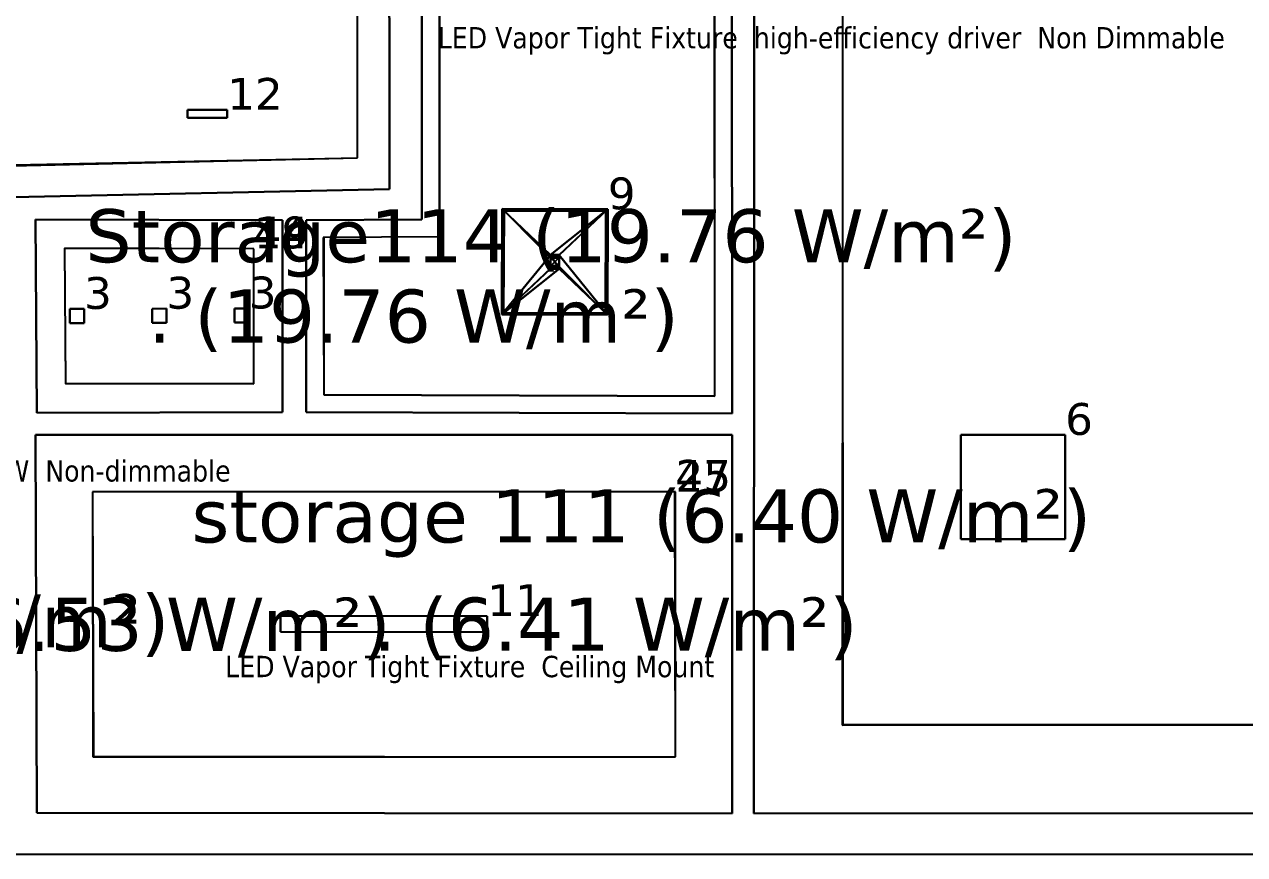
# Model space of a CAD drawing. Header units: inches. Extents: x 0 to 80, y -15 to 299.
# Drawn here: x 16.77 to 23.68, y -14.31 to -9.62 of the extents above; entities that cross this region are included whole.
import ezdxf

# ---------------------------------------------------------------- set-up
doc = ezdxf.new("R2010")
doc.units = ezdxf.units.IN
doc.header["$MEASUREMENT"] = 0
for name, color, linetype, true_color in [('DLX_BLD0_CALC', 3, 'Continuous', 0x00ff00), ('DLX_BLD0_CONT', 7, 'Continuous', 0x969696), ('DLX_BLD0_DESC', 7, 'Continuous', 0x969696), ('DLX_BLD0_LUM', 7, 'Continuous', 0xffd400), ('DLX_BLD0_LUMKEY_IDX', 7, 'Continuous', 0x969696), ('DLX_BLD0_RESKEY_IDX', 7, 'Continuous', 0x707070), ('DLX_BLD0_ROOF', 7, 'Continuous', 0x7f7f7f), ('DLX_BLD0_TXT', 7, 'Continuous', 0xaa00ff)]:
    doc.layers.add(name, color=color, linetype=linetype, true_color=true_color)
doc.styles.add('TableTextStyle', font='')
doc.styles.add('Tahoma AC-9A-79-64-AA-B0-6E-42-C4-5C-8C-13-97-E7-E2-2C', font='')
doc.styles.get('TableTextStyle').set_extended_font_data('VERDANA.TTF')
doc.styles.get('Tahoma AC-9A-79-64-AA-B0-6E-42-C4-5C-8C-13-97-E7-E2-2C').set_extended_font_data('Tahoma')

msp = doc.modelspace()

# ---------------------------------------------------------------- linework, layer by layer
at = {"layer": 'DLX_BLD0_CALC'}
for points in [[(19.121, -6.7913, 0), (19.121, -10.8179, 0)], [(19.1216, -6.7921, 0), (19.1216, -10.8186, 0)], [(20.6802, -11.7192, 0), (20.6763, -6.7913, 0)], [(20.6796, -11.7186, 0), (20.6796, -6.7957, 0)], [(18.6575, -10.3712, 0), (18.6538, -6.8516, 0)], [(18.6581, -10.3722, 0), (18.6544, -6.851, 0)], [(21.4041, -7.1934, 0), (21.4006, -13.581, 0)], [(21.4006, -7.1934, 0), (21.4041, -13.5771, 0)], [(16.5282, -10.4159, 0), (18.6575, -10.3712, 0)], [(16.5381, -10.4209, 0), (18.6581, -10.3722, 0)], [(19.1216, -10.8186, 0), (18.4636, -10.8226, 0)], [(18.4636, -10.8226, 0), (18.4669, -11.7111, 0)], [(19.121, -10.8179, 0), (18.4667, -10.822, 0)], [(18.4667, -10.822, 0), (18.4667, -11.7117, 0)], [(17.0004, -10.8836, 0), (17.0061, -11.6503, 0)], [(18.0717, -10.8867, 0), (17.0004, -10.8836, 0)], [(18.0711, -10.8874, 0), (17.0011, -10.8842, 0)], [(17.0011, -10.8842, 0), (17.0067, -11.6466, 0)], [(18.0711, -11.6497, 0), (18.0711, -10.8874, 0)], [(18.0717, -11.6472, 0), (18.0717, -10.8867, 0)], [(17.0061, -11.6503, 0), (18.0717, -11.6472, 0)], [(17.0067, -11.6466, 0), (18.0711, -11.6497, 0)], [(18.4667, -11.7117, 0), (20.6802, -11.7192, 0)], [(18.4669, -11.7111, 0), (20.6796, -11.7186, 0)], [(20.4577, -12.2602, 0), (17.1583, -12.2602, 0)], [(17.1583, -12.2602, 0), (17.164, -13.7568, 0)], [(20.4537, -12.2608, 0), (17.1583, -12.2608, 0)], [(17.1583, -12.2608, 0), (17.1612, -13.7599, 0)], [(20.4565, -13.7599, 0), (20.4537, -12.2608, 0)], [(20.4577, -13.7602, 0), (20.4577, -12.2602, 0)], [(21.4006, -13.581, 0), (35.0697, -13.5773, 0)], [(21.4041, -13.5771, 0), (35.0697, -13.5771, 0)], [(17.1612, -13.7599, 0), (20.4565, -13.7599, 0)], [(17.164, -13.7568, 0), (20.4577, -13.7602, 0)]]:
    msp.add_polyline3d(points, dxfattribs=at)
at = {"layer": 'DLX_BLD0_CONT'}
for points in [[(18.8399, -10.5497, 0), (18.8359, -6.6688, 0)], [(19.0228, -6.6931, 0), (19.0228, -10.7204, 0)], [(20.7784, -11.8176, 0), (20.7743, -6.6931, 0)], [(20.9044, -6.6931, 0), (20.9003, -14.0812, 0)], [(16.7105, -10.5944, 0), (18.8399, -10.5497, 0)], [(18.2344, -10.7245, 0), (16.8365, -10.7204, 0)], [(16.8365, -10.7204, 0), (16.8446, -11.8136, 0)], [(18.2344, -11.8095, 0), (18.2344, -10.7245, 0)], [(19.0228, -10.7204, 0), (18.3685, -10.7245, 0)], [(18.3685, -10.7245, 0), (18.3685, -11.8095, 0)], [(16.8446, -11.8136, 0), (18.2344, -11.8095, 0)], [(18.3685, -11.8095, 0), (20.7784, -11.8176, 0)], [(20.7784, -11.9395, 0), (16.8365, -11.9395, 0)], [(16.8365, -11.9395, 0), (16.8446, -14.0771, 0)], [(20.7784, -14.0812, 0), (20.7784, -11.9395, 0)], [(16.8446, -14.0771, 0), (20.7784, -14.0812, 0)], [(20.9003, -14.0812, 0), (35.5697, -14.0771, 0)], [(13.244, -14.3128, 0), (35.8477, -14.3086, 0)]]:
    msp.add_polyline3d(points, dxfattribs=at)
at = {"layer": 'DLX_BLD0_LUM'}
for points in [[(17.6956, -10.1004, 0), (17.9206, -10.1, 0)], [(17.9206, -10.1, 0), (17.6956, -10.1004, 0)], [(17.9206, -10.1, 0), (17.6956, -10.1004, 0)], [(17.6956, -10.1004, 0), (17.9206, -10.1, 0)], [(17.6957, -10.1464, 0), (17.6956, -10.1004, 0)], [(17.6956, -10.1004, 0), (17.6956, -10.1004, 0)], [(17.6956, -10.1004, 0), (17.6957, -10.1464, 0)], [(17.6956, -10.1004, 0), (17.6956, -10.1004, 0)], [(17.6956, -10.1004, 0), (17.6957, -10.1464, 0)], [(17.6957, -10.1464, 0), (17.6956, -10.1004, 0)], [(17.9207, -10.146, 0), (17.6957, -10.1464, 0)], [(17.6957, -10.1464, 0), (17.9207, -10.146, 0)], [(17.6957, -10.1464, 0), (17.9207, -10.146, 0)], [(17.9207, -10.146, 0), (17.6957, -10.1464, 0)], [(17.6957, -10.1464, 0), (17.6957, -10.1464, 0)], [(17.6957, -10.1464, 0), (17.6957, -10.1464, 0)], [(17.9206, -10.1, 0), (17.9207, -10.146, 0)], [(17.9207, -10.146, 0), (17.9206, -10.1, 0)], [(17.9206, -10.1, 0), (17.9206, -10.1, 0)], [(17.9206, -10.1, 0), (17.9206, -10.1, 0)], [(17.9207, -10.146, 0), (17.9206, -10.1, 0)], [(17.9206, -10.1, 0), (17.9207, -10.146, 0)], [(17.9207, -10.146, 0), (17.9207, -10.146, 0)], [(17.9207, -10.146, 0), (17.9207, -10.146, 0)], [(19.477, -10.6607, 0), (19.475, -11.2577, 0)], [(19.475, -11.2577, 0), (19.477, -10.6607, 0)], [(19.475, -11.2577, 0), (19.477, -10.6607, 0)], [(19.477, -10.6607, 0), (19.475, -11.2577, 0)], [(19.477, -10.6607, 0), (19.475, -11.2577, 0)], [(19.475, -11.2577, 0), (19.477, -10.6607, 0)], [(19.487, -10.6707, 0), (19.475, -11.2577, 0)], [(19.475, -11.2577, 0), (19.487, -10.6707, 0)], [(20.074, -10.6627, 0), (19.477, -10.6607, 0)], [(19.477, -10.6607, 0), (20.074, -10.6627, 0)], [(19.477, -10.6607, 0), (19.477, -10.6607, 0)], [(19.477, -10.6607, 0), (20.074, -10.6627, 0)], [(20.074, -10.6627, 0), (19.477, -10.6607, 0)], [(19.477, -10.6607, 0), (19.477, -10.6607, 0)], [(19.7496, -10.9226, 0), (19.477, -10.6607, 0)], [(20.074, -10.6627, 0), (19.477, -10.6607, 0)], [(19.477, -10.6607, 0), (19.7496, -10.9206, 0)], [(19.477, -10.6607, 0), (19.7496, -10.9226, 0)], [(19.7496, -10.9206, 0), (19.477, -10.6607, 0)], [(19.477, -10.6607, 0), (19.487, -10.6707, 0)], [(20.064, -10.6726, 0), (19.477, -10.6607, 0)], [(19.477, -10.6607, 0), (20.074, -10.6627, 0)], [(19.477, -10.6607, 0), (20.064, -10.6726, 0)], [(19.487, -10.6707, 0), (19.477, -10.6607, 0)], [(19.485, -11.2477, 0), (19.487, -10.6707, 0)], [(19.487, -10.6707, 0), (19.485, -11.2477, 0)], [(19.485, -11.2477, 0), (19.487, -10.6707, 0)], [(19.485, -11.2477, 0), (19.487, -10.6707, 0)], [(19.487, -10.6707, 0), (19.485, -11.2477, 0)], [(19.487, -10.6707, 0), (19.485, -11.2477, 0)], [(20.062, -11.2496, 0), (19.487, -10.6707, 0)], [(19.487, -10.6707, 0), (20.064, -10.6726, 0)], [(19.487, -10.6707, 0), (20.062, -11.2496, 0)], [(19.487, -10.6707, 0), (19.487, -10.6707, 0)], [(20.064, -10.6726, 0), (19.487, -10.6707, 0)], [(19.487, -10.6707, 0), (20.064, -10.6726, 0)], [(19.487, -10.6707, 0), (19.487, -10.6707, 0)], [(19.487, -10.6707, 0), (20.064, -10.6726, 0)], [(20.064, -10.6726, 0), (19.487, -10.6707, 0)], [(20.064, -10.6726, 0), (19.487, -10.6707, 0)], [(19.7496, -10.9206, 0), (20.074, -10.6627, 0)], [(20.074, -10.6627, 0), (19.7496, -10.9206, 0)], [(20.074, -10.6627, 0), (19.7996, -10.9227, 0)], [(19.7996, -10.9227, 0), (20.074, -10.6627, 0)], [(20.074, -10.6627, 0), (19.7996, -10.9207, 0)], [(19.7996, -10.9207, 0), (20.074, -10.6627, 0)], [(20.064, -10.6726, 0), (20.062, -11.2496, 0)], [(20.062, -11.2496, 0), (20.064, -10.6726, 0)], [(20.064, -10.6726, 0), (20.062, -11.2496, 0)], [(20.064, -10.6726, 0), (20.062, -11.2496, 0)], [(20.062, -11.2496, 0), (20.064, -10.6726, 0)], [(20.062, -11.2496, 0), (20.064, -10.6726, 0)], [(20.074, -10.6627, 0), (20.064, -10.6726, 0)], [(20.064, -10.6726, 0), (20.074, -10.6627, 0)], [(20.064, -10.6726, 0), (20.064, -10.6726, 0)], [(20.064, -10.6726, 0), (20.064, -10.6726, 0)], [(20.064, -10.6726, 0), (20.072, -11.2597, 0)], [(20.072, -11.2597, 0), (20.064, -10.6726, 0)], [(20.072, -11.2597, 0), (20.074, -10.6627, 0)], [(20.074, -10.6627, 0), (20.072, -11.2597, 0)], [(20.074, -10.6627, 0), (20.072, -11.2597, 0)], [(20.072, -11.2597, 0), (20.074, -10.6627, 0)], [(20.072, -11.2597, 0), (20.074, -10.6627, 0)], [(20.074, -10.6627, 0), (20.072, -11.2597, 0)], [(20.074, -10.6627, 0), (20.074, -10.6627, 0)], [(20.074, -10.6627, 0), (20.074, -10.6627, 0)], [(19.475, -11.2577, 0), (19.7496, -10.9226, 0)], [(19.7496, -10.9226, 0), (19.475, -11.2577, 0)], [(19.7496, -10.9226, 0), (19.7494, -10.9976, 0)], [(19.7494, -10.9976, 0), (19.7496, -10.9226, 0)], [(19.7494, -10.9826, 0), (19.7496, -10.9356, 0)], [(19.7494, -10.9846, 0), (19.7496, -10.9356, 0)], [(19.7496, -10.9356, 0), (19.7494, -10.9826, 0)], [(19.7496, -10.9356, 0), (19.7494, -10.9846, 0)], [(19.7996, -10.9357, 0), (19.7494, -10.9846, 0)], [(19.7494, -10.9846, 0), (19.7996, -10.9357, 0)], [(19.7496, -10.9376, 0), (19.7494, -10.9826, 0)], [(19.7494, -10.9826, 0), (19.7496, -10.9376, 0)], [(19.7496, -10.9206, 0), (19.7496, -10.9226, 0)], [(19.7496, -10.9226, 0), (19.7496, -10.9206, 0)], [(19.7496, -10.9206, 0), (19.7496, -10.9206, 0)], [(19.7496, -10.9206, 0), (19.7496, -10.9226, 0)], [(19.7496, -10.9226, 0), (19.7496, -10.9206, 0)], [(19.7496, -10.9206, 0), (19.7496, -10.9226, 0)], [(19.7496, -10.9228, 0), (19.7496, -10.9206, 0)], [(19.7496, -10.9208, 0), (19.7496, -10.9206, 0)], [(19.7496, -10.9206, 0), (19.7496, -10.9228, 0)], [(19.7496, -10.9206, 0), (19.7996, -10.921, 0)], [(19.7996, -10.9207, 0), (19.7496, -10.9206, 0)], [(19.7996, -10.921, 0), (19.7496, -10.9206, 0)], [(19.7496, -10.9206, 0), (19.7496, -10.9208, 0)], [(19.7996, -10.9207, 0), (19.7496, -10.9206, 0)], [(19.7496, -10.9206, 0), (19.7996, -10.9207, 0)], [(19.7496, -10.9206, 0), (19.7496, -10.9206, 0)], [(19.7496, -10.9206, 0), (19.7996, -10.9207, 0)], [(19.7996, -10.9207, 0), (19.7496, -10.9206, 0)], [(19.7496, -10.9206, 0), (19.7996, -10.9207, 0)], [(19.7496, -10.9226, 0), (19.7496, -10.9206, 0)], [(19.7496, -10.9208, 0), (19.7496, -10.9228, 0)], [(19.7496, -10.9235, 0), (19.7496, -10.9208, 0)], [(19.7496, -10.9228, 0), (19.7496, -10.9208, 0)], [(19.7496, -10.9215, 0), (19.7496, -10.9208, 0)], [(19.7496, -10.9208, 0), (19.7496, -10.9235, 0)], [(19.7496, -10.9208, 0), (19.7996, -10.9217, 0)], [(19.7996, -10.921, 0), (19.7496, -10.9208, 0)], [(19.7496, -10.9208, 0), (19.7996, -10.921, 0)], [(19.7996, -10.9217, 0), (19.7496, -10.9208, 0)], [(19.7496, -10.9208, 0), (19.7496, -10.9215, 0)], [(19.7496, -10.9215, 0), (19.7496, -10.9235, 0)], [(19.7496, -10.9246, 0), (19.7496, -10.9215, 0)], [(19.7496, -10.9235, 0), (19.7496, -10.9215, 0)], [(19.7496, -10.9226, 0), (19.7496, -10.9215, 0)], [(19.7496, -10.9215, 0), (19.7496, -10.9246, 0)], [(19.7496, -10.9215, 0), (19.7996, -10.9228, 0)], [(19.7996, -10.9217, 0), (19.7496, -10.9215, 0)], [(19.7496, -10.9215, 0), (19.7996, -10.9217, 0)], [(19.7996, -10.9228, 0), (19.7496, -10.9215, 0)], [(19.7496, -10.9215, 0), (19.7496, -10.9226, 0)], [(19.7496, -10.9226, 0), (19.7496, -10.9226, 0)], [(19.7496, -10.9226, 0), (19.7496, -10.9228, 0)], [(19.7496, -10.9226, 0), (19.7496, -10.9246, 0)], [(19.7496, -10.9261, 0), (19.7496, -10.9226, 0)], [(19.7496, -10.9246, 0), (19.7496, -10.9226, 0)], [(19.7496, -10.9241, 0), (19.7496, -10.9226, 0)], [(19.7496, -10.9226, 0), (19.7496, -10.9261, 0)], [(19.7496, -10.9226, 0), (19.7996, -10.9243, 0)], [(19.7996, -10.9228, 0), (19.7496, -10.9226, 0)], [(19.7496, -10.9226, 0), (19.7996, -10.9228, 0)], [(19.7996, -10.9243, 0), (19.7496, -10.9226, 0)], [(19.7496, -10.9226, 0), (19.7496, -10.9241, 0)], [(19.7996, -10.9227, 0), (19.7496, -10.9226, 0)], [(19.7496, -10.9226, 0), (19.7996, -10.9227, 0)], [(19.7496, -10.9226, 0), (19.7496, -10.9226, 0)], [(19.7496, -10.9226, 0), (19.7996, -10.9227, 0)], [(19.7996, -10.9227, 0), (19.7496, -10.9226, 0)], [(19.7496, -10.9228, 0), (19.7496, -10.9226, 0)], [(19.7496, -10.9226, 0), (19.7996, -10.923, 0)], [(19.7996, -10.923, 0), (19.7496, -10.9226, 0)], [(19.7496, -10.9226, 0), (19.7996, -10.9227, 0)], [(19.7994, -10.9977, 0), (19.7496, -10.9226, 0)], [(19.7996, -10.9227, 0), (19.7496, -10.9226, 0)], [(19.7496, -10.9226, 0), (19.7994, -10.9977, 0)], [(19.7496, -10.9228, 0), (19.7496, -10.9235, 0)], [(19.7996, -10.923, 0), (19.7496, -10.9228, 0)], [(19.7496, -10.9235, 0), (19.7496, -10.9228, 0)], [(19.7496, -10.9228, 0), (19.7996, -10.9237, 0)], [(19.7996, -10.9237, 0), (19.7496, -10.9228, 0)], [(19.7496, -10.9228, 0), (19.7996, -10.923, 0)], [(19.7496, -10.9235, 0), (19.7496, -10.9246, 0)], [(19.7996, -10.9237, 0), (19.7496, -10.9235, 0)], [(19.7496, -10.9246, 0), (19.7496, -10.9235, 0)], [(19.7496, -10.9235, 0), (19.7996, -10.9248, 0)], [(19.7996, -10.9248, 0), (19.7496, -10.9235, 0)], [(19.7496, -10.9235, 0), (19.7996, -10.9237, 0)], [(19.7496, -10.9241, 0), (19.7496, -10.9261, 0)], [(19.7496, -10.9279, 0), (19.7496, -10.9241, 0)], [(19.7496, -10.9261, 0), (19.7496, -10.9241, 0)], [(19.7496, -10.9259, 0), (19.7496, -10.9241, 0)], [(19.7496, -10.9241, 0), (19.7496, -10.9279, 0)], [(19.7496, -10.9241, 0), (19.7996, -10.9261, 0)], [(19.7996, -10.9243, 0), (19.7496, -10.9241, 0)], [(19.7496, -10.9241, 0), (19.7996, -10.9243, 0)], [(19.7996, -10.9261, 0), (19.7496, -10.9241, 0)], [(19.7496, -10.9241, 0), (19.7496, -10.9259, 0)], [(19.7496, -10.9246, 0), (19.7496, -10.9261, 0)], [(19.7996, -10.9248, 0), (19.7496, -10.9246, 0)], [(19.7496, -10.9261, 0), (19.7496, -10.9246, 0)], [(19.7496, -10.9246, 0), (19.7996, -10.9263, 0)], [(19.7996, -10.9263, 0), (19.7496, -10.9246, 0)], [(19.7496, -10.9246, 0), (19.7996, -10.9248, 0)], [(19.7496, -10.9279, 0), (19.7496, -10.9259, 0)], [(19.7496, -10.9281, 0), (19.7496, -10.9259, 0)], [(19.7496, -10.9259, 0), (19.7496, -10.9279, 0)], [(19.7496, -10.9259, 0), (19.7996, -10.9282, 0)], [(19.7996, -10.9261, 0), (19.7496, -10.9259, 0)], [(19.7496, -10.9259, 0), (19.7996, -10.9261, 0)], [(19.7996, -10.9282, 0), (19.7496, -10.9259, 0)], [(19.7496, -10.9259, 0), (19.7496, -10.9281, 0)], [(19.7496, -10.9261, 0), (19.7496, -10.9279, 0)], [(19.7996, -10.9263, 0), (19.7496, -10.9261, 0)], [(19.7496, -10.9279, 0), (19.7496, -10.9261, 0)], [(19.7496, -10.9261, 0), (19.7996, -10.9281, 0)], [(19.7996, -10.9281, 0), (19.7496, -10.9261, 0)], [(19.7496, -10.9261, 0), (19.7996, -10.9263, 0)], [(19.7496, -10.9281, 0), (19.7496, -10.9279, 0)], [(19.7496, -10.9279, 0), (19.7496, -10.9301, 0)], [(19.7496, -10.9279, 0), (19.7496, -10.9281, 0)], [(19.7996, -10.9281, 0), (19.7496, -10.9279, 0)], [(19.7496, -10.9301, 0), (19.7496, -10.9279, 0)], [(19.7496, -10.9279, 0), (19.7996, -10.9302, 0)], [(19.7996, -10.9302, 0), (19.7496, -10.9279, 0)], [(19.7496, -10.9279, 0), (19.7996, -10.9281, 0)], [(19.7496, -10.9301, 0), (19.7496, -10.9281, 0)], [(19.7496, -10.9305, 0), (19.7496, -10.9281, 0)], [(19.7496, -10.9281, 0), (19.7496, -10.9301, 0)], [(19.7496, -10.9281, 0), (19.7996, -10.9306, 0)], [(19.7996, -10.9282, 0), (19.7496, -10.9281, 0)], [(19.7496, -10.9281, 0), (19.7996, -10.9282, 0)], [(19.7996, -10.9306, 0), (19.7496, -10.9281, 0)], [(19.7496, -10.9281, 0), (19.7496, -10.9305, 0)], [(19.7496, -10.9305, 0), (19.7496, -10.9301, 0)], [(19.7496, -10.9301, 0), (19.7496, -10.9325, 0)], [(19.7496, -10.9301, 0), (19.7496, -10.9305, 0)], [(19.7996, -10.9302, 0), (19.7496, -10.9301, 0)], [(19.7496, -10.9325, 0), (19.7496, -10.9301, 0)], [(19.7496, -10.9301, 0), (19.7996, -10.9326, 0)], [(19.7996, -10.9326, 0), (19.7496, -10.9301, 0)], [(19.7496, -10.9301, 0), (19.7996, -10.9302, 0)], [(19.7496, -10.9325, 0), (19.7496, -10.9305, 0)], [(19.7496, -10.933, 0), (19.7496, -10.9305, 0)], [(19.7496, -10.9305, 0), (19.7496, -10.9325, 0)], [(19.7496, -10.9305, 0), (19.7996, -10.9331, 0)], [(19.7996, -10.9306, 0), (19.7496, -10.9305, 0)], [(19.7496, -10.9305, 0), (19.7996, -10.9306, 0)], [(19.7996, -10.9331, 0), (19.7496, -10.9305, 0)], [(19.7496, -10.9305, 0), (19.7496, -10.933, 0)], [(19.7496, -10.933, 0), (19.7496, -10.9325, 0)], [(19.7496, -10.9325, 0), (19.7496, -10.935, 0)], [(19.7496, -10.9325, 0), (19.7496, -10.933, 0)], [(19.7996, -10.9326, 0), (19.7496, -10.9325, 0)], [(19.7496, -10.935, 0), (19.7496, -10.9325, 0)], [(19.7496, -10.9325, 0), (19.7996, -10.9351, 0)], [(19.7996, -10.9351, 0), (19.7496, -10.9325, 0)], [(19.7496, -10.9325, 0), (19.7996, -10.9326, 0)], [(19.7496, -10.935, 0), (19.7496, -10.933, 0)], [(19.7496, -10.9356, 0), (19.7496, -10.933, 0)], [(19.7496, -10.933, 0), (19.7496, -10.935, 0)], [(19.7496, -10.933, 0), (19.7496, -10.9356, 0)], [(19.7996, -10.9331, 0), (19.7496, -10.933, 0)], [(19.7496, -10.933, 0), (19.7996, -10.9331, 0)], [(19.7996, -10.9331, 0), (19.7496, -10.9356, 0)], [(19.7496, -10.9356, 0), (19.7996, -10.9331, 0)], [(19.7496, -10.9356, 0), (19.7496, -10.935, 0)], [(19.7496, -10.935, 0), (19.7496, -10.9376, 0)], [(19.7496, -10.935, 0), (19.7496, -10.9356, 0)], [(19.7996, -10.9351, 0), (19.7496, -10.935, 0)], [(19.7496, -10.9376, 0), (19.7496, -10.935, 0)], [(19.7496, -10.935, 0), (19.7996, -10.9377, 0)], [(19.7996, -10.9377, 0), (19.7496, -10.935, 0)], [(19.7496, -10.935, 0), (19.7996, -10.9351, 0)], [(19.7496, -10.9356, 0), (19.7496, -10.9376, 0)], [(19.7496, -10.9376, 0), (19.7496, -10.9356, 0)], [(19.7996, -10.9357, 0), (19.7496, -10.9356, 0)], [(19.7496, -10.9356, 0), (19.7996, -10.9357, 0)], [(19.7996, -10.9377, 0), (19.7496, -10.9376, 0)], [(19.7994, -10.9827, 0), (19.7496, -10.9376, 0)], [(19.7496, -10.9376, 0), (19.7996, -10.9377, 0)], [(19.7496, -10.9376, 0), (19.7994, -10.9827, 0)], [(19.7996, -10.9227, 0), (19.7994, -10.9977, 0)], [(19.7994, -10.9977, 0), (19.7996, -10.9227, 0)], [(19.7994, -10.9847, 0), (19.7996, -10.9357, 0)], [(19.7996, -10.9357, 0), (19.7994, -10.9827, 0)], [(19.7994, -10.9827, 0), (19.7996, -10.9357, 0)], [(19.7996, -10.9357, 0), (19.7994, -10.9847, 0)], [(19.7996, -10.9377, 0), (19.7994, -10.9827, 0)], [(19.7994, -10.9827, 0), (19.7996, -10.9377, 0)], [(19.7996, -10.921, 0), (19.7996, -10.9207, 0)], [(19.7996, -10.9207, 0), (19.7996, -10.9207, 0)], [(19.7996, -10.9207, 0), (19.7996, -10.9207, 0)], [(19.7996, -10.9207, 0), (19.7996, -10.9227, 0)], [(19.7996, -10.9227, 0), (19.7996, -10.9207, 0)], [(19.7996, -10.9207, 0), (19.7996, -10.9227, 0)], [(19.7996, -10.9227, 0), (19.7996, -10.9207, 0)], [(19.7996, -10.9207, 0), (19.7996, -10.923, 0)], [(19.7996, -10.9227, 0), (19.7996, -10.9207, 0)], [(19.7996, -10.923, 0), (19.7996, -10.9207, 0)], [(19.7996, -10.9207, 0), (19.7996, -10.921, 0)], [(19.7996, -10.9207, 0), (19.7996, -10.9227, 0)], [(19.7996, -10.9217, 0), (19.7996, -10.921, 0)], [(19.7996, -10.921, 0), (19.7996, -10.9237, 0)], [(19.7996, -10.923, 0), (19.7996, -10.921, 0)], [(19.7996, -10.921, 0), (19.7996, -10.923, 0)], [(19.7996, -10.9237, 0), (19.7996, -10.921, 0)], [(19.7996, -10.921, 0), (19.7996, -10.9217, 0)], [(19.7996, -10.9228, 0), (19.7996, -10.9217, 0)], [(19.7996, -10.9217, 0), (19.7996, -10.9248, 0)], [(19.7996, -10.9237, 0), (19.7996, -10.9217, 0)], [(19.7996, -10.9217, 0), (19.7996, -10.9237, 0)], [(19.7996, -10.9248, 0), (19.7996, -10.9217, 0)], [(19.7996, -10.9217, 0), (19.7996, -10.9228, 0)], [(19.7996, -10.9227, 0), (19.7996, -10.9227, 0)], [(19.7996, -10.9227, 0), (19.7996, -10.923, 0)], [(19.7996, -10.9227, 0), (19.7996, -10.9227, 0)], [(19.7996, -10.923, 0), (19.7996, -10.9227, 0)], [(20.072, -11.2597, 0), (19.7996, -10.9227, 0)], [(19.7996, -10.9227, 0), (20.072, -11.2597, 0)], [(19.7996, -10.9243, 0), (19.7996, -10.9228, 0)], [(19.7996, -10.9228, 0), (19.7996, -10.9263, 0)], [(19.7996, -10.9248, 0), (19.7996, -10.9228, 0)], [(19.7996, -10.9228, 0), (19.7996, -10.9248, 0)], [(19.7996, -10.9263, 0), (19.7996, -10.9228, 0)], [(19.7996, -10.9228, 0), (19.7996, -10.9243, 0)], [(19.7996, -10.923, 0), (19.7996, -10.9237, 0)], [(19.7996, -10.9237, 0), (19.7996, -10.923, 0)], [(19.7996, -10.9237, 0), (19.7996, -10.9248, 0)], [(19.7996, -10.9248, 0), (19.7996, -10.9237, 0)], [(19.7996, -10.9261, 0), (19.7996, -10.9243, 0)], [(19.7996, -10.9243, 0), (19.7996, -10.9281, 0)], [(19.7996, -10.9263, 0), (19.7996, -10.9243, 0)], [(19.7996, -10.9243, 0), (19.7996, -10.9263, 0)], [(19.7996, -10.9281, 0), (19.7996, -10.9243, 0)], [(19.7996, -10.9243, 0), (19.7996, -10.9261, 0)], [(19.7996, -10.9248, 0), (19.7996, -10.9263, 0)], [(19.7996, -10.9263, 0), (19.7996, -10.9248, 0)], [(19.7996, -10.9282, 0), (19.7996, -10.9261, 0)], [(19.7996, -10.9261, 0), (19.7996, -10.9281, 0)], [(19.7996, -10.9281, 0), (19.7996, -10.9261, 0)], [(19.7996, -10.9261, 0), (19.7996, -10.9282, 0)], [(19.7996, -10.9263, 0), (19.7996, -10.9281, 0)], [(19.7996, -10.9281, 0), (19.7996, -10.9263, 0)], [(19.7996, -10.9281, 0), (19.7996, -10.9302, 0)], [(19.7996, -10.9302, 0), (19.7996, -10.9281, 0)], [(19.7996, -10.9281, 0), (19.7996, -10.9282, 0)], [(19.7996, -10.9282, 0), (19.7996, -10.9281, 0)], [(19.7996, -10.9306, 0), (19.7996, -10.9282, 0)], [(19.7996, -10.9282, 0), (19.7996, -10.9302, 0)], [(19.7996, -10.9302, 0), (19.7996, -10.9282, 0)], [(19.7996, -10.9282, 0), (19.7996, -10.9306, 0)], [(19.7996, -10.9302, 0), (19.7996, -10.9326, 0)], [(19.7996, -10.9326, 0), (19.7996, -10.9302, 0)], [(19.7996, -10.9302, 0), (19.7996, -10.9306, 0)], [(19.7996, -10.9306, 0), (19.7996, -10.9302, 0)], [(19.7996, -10.9331, 0), (19.7996, -10.9306, 0)], [(19.7996, -10.9306, 0), (19.7996, -10.9326, 0)], [(19.7996, -10.9326, 0), (19.7996, -10.9306, 0)], [(19.7996, -10.9306, 0), (19.7996, -10.9331, 0)], [(19.7996, -10.9326, 0), (19.7996, -10.9351, 0)], [(19.7996, -10.9351, 0), (19.7996, -10.9326, 0)], [(19.7996, -10.9326, 0), (19.7996, -10.9331, 0)], [(19.7996, -10.9331, 0), (19.7996, -10.9326, 0)], [(19.7996, -10.9357, 0), (19.7996, -10.9331, 0)], [(19.7996, -10.9331, 0), (19.7996, -10.9351, 0)], [(19.7996, -10.9351, 0), (19.7996, -10.9331, 0)], [(19.7996, -10.9331, 0), (19.7996, -10.9357, 0)], [(19.7996, -10.9351, 0), (19.7996, -10.9377, 0)], [(19.7996, -10.9377, 0), (19.7996, -10.9351, 0)], [(19.7996, -10.9351, 0), (19.7996, -10.9357, 0)], [(19.7996, -10.9357, 0), (19.7996, -10.9351, 0)], [(19.7996, -10.9377, 0), (19.7996, -10.9357, 0)], [(19.7996, -10.9357, 0), (19.7996, -10.9377, 0)], [(19.7494, -10.9976, 0), (19.475, -11.2577, 0)], [(19.475, -11.2577, 0), (19.7494, -10.9976, 0)], [(19.7494, -10.9996, 0), (19.475, -11.2577, 0)], [(19.475, -11.2577, 0), (19.7494, -10.9996, 0)], [(19.7994, -10.9997, 0), (19.475, -11.2577, 0)], [(19.475, -11.2577, 0), (19.7994, -10.9997, 0)], [(19.7494, -10.9846, 0), (19.7494, -10.9826, 0)], [(19.7494, -10.9826, 0), (19.7494, -10.9852, 0)], [(19.7494, -10.9826, 0), (19.7494, -10.9846, 0)], [(19.7994, -10.9827, 0), (19.7494, -10.9826, 0)], [(19.7494, -10.9852, 0), (19.7494, -10.9826, 0)], [(19.7494, -10.9826, 0), (19.7994, -10.9854, 0)], [(19.7994, -10.9854, 0), (19.7494, -10.9826, 0)], [(19.7494, -10.9826, 0), (19.7994, -10.9827, 0)], [(19.7494, -10.9852, 0), (19.7494, -10.9846, 0)], [(19.7494, -10.9872, 0), (19.7494, -10.9846, 0)], [(19.7494, -10.9846, 0), (19.7494, -10.9852, 0)], [(19.7494, -10.9846, 0), (19.7994, -10.9874, 0)], [(19.7994, -10.9847, 0), (19.7494, -10.9846, 0)], [(19.7994, -10.9874, 0), (19.7494, -10.9846, 0)], [(19.7494, -10.9846, 0), (19.7494, -10.9872, 0)], [(19.7494, -10.9846, 0), (19.7994, -10.9847, 0)], [(19.7494, -10.9872, 0), (19.7494, -10.9852, 0)], [(19.7494, -10.9852, 0), (19.7494, -10.9877, 0)], [(19.7494, -10.9852, 0), (19.7494, -10.9872, 0)], [(19.7994, -10.9854, 0), (19.7494, -10.9852, 0)], [(19.7494, -10.9877, 0), (19.7494, -10.9852, 0)], [(19.7494, -10.9852, 0), (19.7994, -10.9879, 0)], [(19.7994, -10.9879, 0), (19.7494, -10.9852, 0)], [(19.7494, -10.9852, 0), (19.7994, -10.9854, 0)], [(19.7494, -10.9877, 0), (19.7494, -10.9872, 0)], [(19.7494, -10.9897, 0), (19.7494, -10.9872, 0)], [(19.7494, -10.9872, 0), (19.7494, -10.9877, 0)], [(19.7494, -10.9872, 0), (19.7994, -10.9899, 0)], [(19.7994, -10.9874, 0), (19.7494, -10.9872, 0)], [(19.7494, -10.9872, 0), (19.7994, -10.9874, 0)], [(19.7994, -10.9899, 0), (19.7494, -10.9872, 0)], [(19.7494, -10.9872, 0), (19.7494, -10.9897, 0)], [(19.7494, -10.9897, 0), (19.7494, -10.9877, 0)], [(19.7494, -10.9877, 0), (19.7494, -10.9901, 0)], [(19.7494, -10.9877, 0), (19.7494, -10.9897, 0)], [(19.7994, -10.9879, 0), (19.7494, -10.9877, 0)], [(19.7494, -10.9901, 0), (19.7494, -10.9877, 0)], [(19.7494, -10.9877, 0), (19.7994, -10.9902, 0)], [(19.7994, -10.9902, 0), (19.7494, -10.9877, 0)], [(19.7494, -10.9877, 0), (19.7994, -10.9879, 0)], [(19.7494, -10.9901, 0), (19.7494, -10.9897, 0)], [(19.7494, -10.9921, 0), (19.7494, -10.9897, 0)], [(19.7494, -10.9897, 0), (19.7494, -10.9901, 0)], [(19.7494, -10.9897, 0), (19.7994, -10.9922, 0)], [(19.7994, -10.9899, 0), (19.7494, -10.9897, 0)], [(19.7494, -10.9897, 0), (19.7994, -10.9899, 0)], [(19.7994, -10.9922, 0), (19.7494, -10.9897, 0)], [(19.7494, -10.9897, 0), (19.7494, -10.9921, 0)], [(19.7494, -10.9921, 0), (19.7494, -10.9901, 0)], [(19.7494, -10.9901, 0), (19.7494, -10.9922, 0)], [(19.7494, -10.9901, 0), (19.7494, -10.9921, 0)], [(19.7994, -10.9902, 0), (19.7494, -10.9901, 0)], [(19.7494, -10.9922, 0), (19.7494, -10.9901, 0)], [(19.7494, -10.9901, 0), (19.7994, -10.9924, 0)], [(19.7994, -10.9924, 0), (19.7494, -10.9901, 0)], [(19.7494, -10.9901, 0), (19.7994, -10.9902, 0)], [(19.7494, -10.9922, 0), (19.7494, -10.9921, 0)], [(19.7494, -10.9942, 0), (19.7494, -10.9921, 0)], [(19.7494, -10.9921, 0), (19.7494, -10.9922, 0)], [(19.7494, -10.9921, 0), (19.7994, -10.9944, 0)], [(19.7994, -10.9922, 0), (19.7494, -10.9921, 0)], [(19.7494, -10.9921, 0), (19.7994, -10.9922, 0)], [(19.7994, -10.9944, 0), (19.7494, -10.9921, 0)], [(19.7494, -10.9921, 0), (19.7494, -10.9942, 0)], [(19.7494, -10.9942, 0), (19.7494, -10.9922, 0)], [(19.7494, -10.9922, 0), (19.7494, -10.9941, 0)], [(19.7494, -10.9922, 0), (19.7494, -10.9942, 0)], [(19.7994, -10.9924, 0), (19.7494, -10.9922, 0)], [(19.7494, -10.9941, 0), (19.7494, -10.9922, 0)], [(19.7494, -10.9922, 0), (19.7994, -10.9942, 0)], [(19.7994, -10.9942, 0), (19.7494, -10.9922, 0)], [(19.7494, -10.9922, 0), (19.7994, -10.9924, 0)], [(19.7494, -10.9941, 0), (19.7494, -10.9942, 0)], [(19.7494, -10.9976, 0), (19.7494, -10.9941, 0)], [(19.7494, -10.9941, 0), (19.7494, -10.9956, 0)], [(19.7494, -10.9942, 0), (19.7494, -10.9941, 0)], [(19.7494, -10.9941, 0), (19.7494, -10.9961, 0)], [(19.7494, -10.9961, 0), (19.7494, -10.9941, 0)], [(19.7494, -10.9941, 0), (19.7494, -10.9976, 0)], [(19.7994, -10.9942, 0), (19.7494, -10.9941, 0)], [(19.7494, -10.9956, 0), (19.7494, -10.9941, 0)], [(19.7494, -10.9941, 0), (19.7994, -10.9957, 0)], [(19.7994, -10.9957, 0), (19.7494, -10.9941, 0)], [(19.7494, -10.9941, 0), (19.7994, -10.9942, 0)], [(19.7494, -10.9961, 0), (19.7494, -10.9942, 0)], [(19.7494, -10.9942, 0), (19.7994, -10.9962, 0)], [(19.7994, -10.9944, 0), (19.7494, -10.9942, 0)], [(19.7494, -10.9942, 0), (19.7994, -10.9944, 0)], [(19.7994, -10.9962, 0), (19.7494, -10.9942, 0)], [(19.7494, -10.9942, 0), (19.7494, -10.9961, 0)], [(19.7494, -10.9956, 0), (19.7494, -10.9976, 0)], [(19.7494, -10.9987, 0), (19.7494, -10.9956, 0)], [(19.7494, -10.9956, 0), (19.7494, -10.9967, 0)], [(19.7494, -10.9976, 0), (19.7494, -10.9956, 0)], [(19.7494, -10.9956, 0), (19.7494, -10.9987, 0)], [(19.7994, -10.9957, 0), (19.7494, -10.9956, 0)], [(19.7494, -10.9967, 0), (19.7494, -10.9956, 0)], [(19.7494, -10.9956, 0), (19.7994, -10.9968, 0)], [(19.7994, -10.9968, 0), (19.7494, -10.9956, 0)], [(19.7494, -10.9956, 0), (19.7994, -10.9957, 0)], [(19.7494, -10.9976, 0), (19.7494, -10.9961, 0)], [(19.7494, -10.9961, 0), (19.7994, -10.9977, 0)], [(19.7994, -10.9962, 0), (19.7494, -10.9961, 0)], [(19.7494, -10.9961, 0), (19.7994, -10.9962, 0)], [(19.7994, -10.9977, 0), (19.7494, -10.9961, 0)], [(19.7494, -10.9961, 0), (19.7494, -10.9976, 0)], [(19.7494, -10.9967, 0), (19.7494, -10.9987, 0)], [(19.7494, -10.9994, 0), (19.7494, -10.9967, 0)], [(19.7494, -10.9967, 0), (19.7494, -10.9974, 0)], [(19.7494, -10.9987, 0), (19.7494, -10.9967, 0)], [(19.7494, -10.9967, 0), (19.7494, -10.9994, 0)], [(19.7994, -10.9968, 0), (19.7494, -10.9967, 0)], [(19.7494, -10.9974, 0), (19.7494, -10.9967, 0)], [(19.7494, -10.9967, 0), (19.7994, -10.9975, 0)], [(19.7994, -10.9975, 0), (19.7494, -10.9967, 0)], [(19.7494, -10.9967, 0), (19.7994, -10.9968, 0)], [(19.7494, -10.9974, 0), (19.7494, -10.9994, 0)], [(19.7494, -10.9996, 0), (19.7494, -10.9974, 0)], [(19.7494, -10.9974, 0), (19.7494, -10.9976, 0)], [(19.7494, -10.9994, 0), (19.7494, -10.9974, 0)], [(19.7494, -10.9974, 0), (19.7494, -10.9996, 0)], [(19.7994, -10.9975, 0), (19.7494, -10.9974, 0)], [(19.7494, -10.9976, 0), (19.7494, -10.9974, 0)], [(19.7494, -10.9974, 0), (19.7994, -10.9977, 0)], [(19.7994, -10.9977, 0), (19.7494, -10.9974, 0)], [(19.7494, -10.9974, 0), (19.7994, -10.9975, 0)], [(19.7494, -10.9976, 0), (19.7494, -10.9996, 0)], [(19.7494, -10.9987, 0), (19.7494, -10.9976, 0)], [(19.7494, -10.9996, 0), (19.7494, -10.9976, 0)], [(19.7494, -10.9976, 0), (19.7494, -10.9996, 0)], [(19.7494, -10.9976, 0), (19.7494, -10.9996, 0)], [(19.7494, -10.9996, 0), (19.7494, -10.9976, 0)], [(19.7494, -10.9976, 0), (19.7494, -10.9976, 0)], [(19.7494, -10.9976, 0), (19.7994, -10.9988, 0)], [(19.7994, -10.9977, 0), (19.7494, -10.9976, 0)], [(19.7494, -10.9976, 0), (19.7994, -10.9977, 0)], [(19.7994, -10.9988, 0), (19.7494, -10.9976, 0)], [(19.7494, -10.9976, 0), (19.7494, -10.9987, 0)], [(19.7994, -10.9977, 0), (19.7494, -10.9976, 0)], [(19.7994, -10.9977, 0), (19.7494, -10.9976, 0)], [(19.7494, -10.9976, 0), (19.7994, -10.9977, 0)], [(19.7494, -10.9976, 0), (19.7494, -10.9976, 0)], [(19.7494, -10.9976, 0), (19.7994, -10.9977, 0)], [(19.7994, -10.9977, 0), (19.7494, -10.9976, 0)], [(19.7494, -10.9976, 0), (19.7994, -10.9977, 0)], [(19.7494, -10.9996, 0), (19.7494, -10.9976, 0)], [(19.7494, -10.9994, 0), (19.7494, -10.9987, 0)], [(19.7494, -10.9987, 0), (19.7994, -10.9995, 0)], [(19.7994, -10.9988, 0), (19.7494, -10.9987, 0)], [(19.7494, -10.9987, 0), (19.7994, -10.9988, 0)], [(19.7994, -10.9995, 0), (19.7494, -10.9987, 0)], [(19.7494, -10.9987, 0), (19.7494, -10.9994, 0)], [(19.7494, -10.9996, 0), (19.7494, -10.9994, 0)], [(19.7494, -10.9994, 0), (19.7494, -10.9996, 0)], [(19.7994, -10.9995, 0), (19.7494, -10.9994, 0)], [(19.7494, -10.9994, 0), (19.7994, -10.9995, 0)], [(19.7994, -10.9995, 0), (19.7494, -10.9996, 0)], [(19.7494, -10.9996, 0), (19.7994, -10.9995, 0)], [(19.7494, -10.9996, 0), (19.7494, -10.9996, 0)], [(19.7994, -10.9997, 0), (19.7494, -10.9996, 0)], [(19.7494, -10.9996, 0), (19.7994, -10.9997, 0)], [(19.7494, -10.9996, 0), (19.7494, -10.9996, 0)], [(19.7494, -10.9996, 0), (19.7994, -10.9997, 0)], [(19.7994, -10.9997, 0), (19.7494, -10.9996, 0)], [(19.7494, -10.9996, 0), (19.7994, -10.9997, 0)], [(19.7994, -10.9997, 0), (19.7494, -10.9996, 0)], [(19.7994, -10.9827, 0), (19.7994, -10.9854, 0)], [(19.7994, -10.9854, 0), (19.7994, -10.9827, 0)], [(19.7994, -10.9827, 0), (19.7994, -10.9847, 0)], [(19.7994, -10.9847, 0), (19.7994, -10.9827, 0)], [(19.7994, -10.9874, 0), (19.7994, -10.9847, 0)], [(19.7994, -10.9847, 0), (19.7994, -10.9854, 0)], [(19.7994, -10.9854, 0), (19.7994, -10.9847, 0)], [(19.7994, -10.9847, 0), (19.7994, -10.9874, 0)], [(19.7994, -10.9854, 0), (19.7994, -10.9879, 0)], [(19.7994, -10.9879, 0), (19.7994, -10.9854, 0)], [(19.7994, -10.9854, 0), (19.7994, -10.9874, 0)], [(19.7994, -10.9874, 0), (19.7994, -10.9854, 0)], [(19.7994, -10.9899, 0), (19.7994, -10.9874, 0)], [(19.7994, -10.9874, 0), (19.7994, -10.9879, 0)], [(19.7994, -10.9879, 0), (19.7994, -10.9874, 0)], [(19.7994, -10.9874, 0), (19.7994, -10.9899, 0)], [(19.7994, -10.9879, 0), (19.7994, -10.9902, 0)], [(19.7994, -10.9902, 0), (19.7994, -10.9879, 0)], [(19.7994, -10.9879, 0), (19.7994, -10.9899, 0)], [(19.7994, -10.9899, 0), (19.7994, -10.9879, 0)], [(19.7994, -10.9922, 0), (19.7994, -10.9899, 0)], [(19.7994, -10.9899, 0), (19.7994, -10.9902, 0)], [(19.7994, -10.9902, 0), (19.7994, -10.9899, 0)], [(19.7994, -10.9899, 0), (19.7994, -10.9922, 0)], [(19.7994, -10.9902, 0), (19.7994, -10.9924, 0)], [(19.7994, -10.9924, 0), (19.7994, -10.9902, 0)], [(19.7994, -10.9902, 0), (19.7994, -10.9922, 0)], [(19.7994, -10.9922, 0), (19.7994, -10.9902, 0)], [(19.7994, -10.9944, 0), (19.7994, -10.9922, 0)], [(19.7994, -10.9922, 0), (19.7994, -10.9924, 0)], [(19.7994, -10.9924, 0), (19.7994, -10.9922, 0)], [(19.7994, -10.9922, 0), (19.7994, -10.9944, 0)], [(19.7994, -10.9924, 0), (19.7994, -10.9942, 0)], [(19.7994, -10.9942, 0), (19.7994, -10.9924, 0)], [(19.7994, -10.9924, 0), (19.7994, -10.9944, 0)], [(19.7994, -10.9944, 0), (19.7994, -10.9924, 0)], [(19.7994, -10.9942, 0), (19.7994, -10.9957, 0)], [(19.7994, -10.9944, 0), (19.7994, -10.9942, 0)], [(19.7994, -10.9957, 0), (19.7994, -10.9942, 0)], [(19.7994, -10.9942, 0), (19.7994, -10.9977, 0)], [(19.7994, -10.9962, 0), (19.7994, -10.9942, 0)], [(19.7994, -10.9942, 0), (19.7994, -10.9944, 0)], [(19.7994, -10.9977, 0), (19.7994, -10.9942, 0)], [(19.7994, -10.9942, 0), (19.7994, -10.9962, 0)], [(19.7994, -10.9962, 0), (19.7994, -10.9944, 0)], [(19.7994, -10.9944, 0), (19.7994, -10.9962, 0)], [(19.7994, -10.9957, 0), (19.7994, -10.9968, 0)], [(19.7994, -10.9977, 0), (19.7994, -10.9957, 0)], [(19.7994, -10.9968, 0), (19.7994, -10.9957, 0)], [(19.7994, -10.9957, 0), (19.7994, -10.9988, 0)], [(19.7994, -10.9988, 0), (19.7994, -10.9957, 0)], [(19.7994, -10.9957, 0), (19.7994, -10.9977, 0)], [(19.7994, -10.9977, 0), (19.7994, -10.9962, 0)], [(19.7994, -10.9962, 0), (19.7994, -10.9977, 0)], [(19.7994, -10.9968, 0), (19.7994, -10.9975, 0)], [(19.7994, -10.9988, 0), (19.7994, -10.9968, 0)], [(19.7994, -10.9975, 0), (19.7994, -10.9968, 0)], [(19.7994, -10.9968, 0), (19.7994, -10.9995, 0)], [(19.7994, -10.9995, 0), (19.7994, -10.9968, 0)], [(19.7994, -10.9968, 0), (19.7994, -10.9988, 0)], [(19.7994, -10.9975, 0), (19.7994, -10.9977, 0)], [(19.7994, -10.9995, 0), (19.7994, -10.9975, 0)], [(19.7994, -10.9977, 0), (19.7994, -10.9975, 0)], [(19.7994, -10.9975, 0), (19.7994, -10.9997, 0)], [(19.7994, -10.9997, 0), (19.7994, -10.9975, 0)], [(19.7994, -10.9975, 0), (19.7994, -10.9995, 0)], [(19.7994, -10.9988, 0), (19.7994, -10.9977, 0)], [(19.7994, -10.9977, 0), (19.7994, -10.9977, 0)], [(19.7994, -10.9997, 0), (19.7994, -10.9977, 0)], [(19.7994, -10.9977, 0), (19.7994, -10.9988, 0)], [(19.7994, -10.9997, 0), (19.7994, -10.9977, 0)], [(19.7994, -10.9977, 0), (19.7994, -10.9977, 0)], [(19.7994, -10.9977, 0), (19.7994, -10.9997, 0)], [(19.7994, -10.9997, 0), (19.7994, -10.9977, 0)], [(19.7994, -10.9977, 0), (19.7994, -10.9997, 0)], [(19.7994, -10.9977, 0), (20.072, -11.2597, 0)], [(20.072, -11.2597, 0), (19.7994, -10.9977, 0)], [(19.7994, -10.9977, 0), (19.7994, -10.9997, 0)], [(19.7994, -10.9995, 0), (19.7994, -10.9988, 0)], [(19.7994, -10.9988, 0), (19.7994, -10.9995, 0)], [(19.7994, -10.9997, 0), (19.7994, -10.9995, 0)], [(19.7994, -10.9995, 0), (19.7994, -10.9997, 0)], [(19.7994, -10.9997, 0), (19.7994, -10.9997, 0)], [(19.7994, -10.9997, 0), (19.7994, -10.9997, 0)], [(20.072, -11.2597, 0), (19.7994, -10.9997, 0)], [(19.7994, -10.9997, 0), (20.072, -11.2597, 0)], [(17.0309, -11.2264, 0), (17.1109, -11.2262, 0)], [(17.1109, -11.2262, 0), (17.0309, -11.2264, 0)], [(17.1109, -11.2262, 0), (17.0309, -11.2264, 0)], [(17.0309, -11.2264, 0), (17.1109, -11.2262, 0)], [(17.0312, -11.3064, 0), (17.0309, -11.2264, 0)], [(17.0309, -11.2264, 0), (17.0309, -11.2264, 0)], [(17.0309, -11.2264, 0), (17.0312, -11.3064, 0)], [(17.0309, -11.2264, 0), (17.0309, -11.2264, 0)], [(17.0309, -11.2264, 0), (17.0312, -11.3064, 0)], [(17.0312, -11.3064, 0), (17.0309, -11.2264, 0)], [(17.1109, -11.2262, 0), (17.1112, -11.3062, 0)], [(17.1112, -11.3062, 0), (17.1109, -11.2262, 0)], [(17.1109, -11.2262, 0), (17.1109, -11.2262, 0)], [(17.1109, -11.2262, 0), (17.1109, -11.2262, 0)], [(17.1112, -11.3062, 0), (17.1109, -11.2262, 0)], [(17.1109, -11.2262, 0), (17.1112, -11.3062, 0)], [(17.4969, -11.2251, 0), (17.5769, -11.2248, 0)], [(17.5769, -11.2248, 0), (17.4969, -11.2251, 0)], [(17.5769, -11.2248, 0), (17.4969, -11.2251, 0)], [(17.4969, -11.2251, 0), (17.5769, -11.2248, 0)], [(17.4971, -11.3051, 0), (17.4969, -11.2251, 0)], [(17.4969, -11.2251, 0), (17.4969, -11.2251, 0)], [(17.4969, -11.2251, 0), (17.4971, -11.3051, 0)], [(17.4969, -11.2251, 0), (17.4969, -11.2251, 0)], [(17.4969, -11.2251, 0), (17.4971, -11.3051, 0)], [(17.4971, -11.3051, 0), (17.4969, -11.2251, 0)], [(17.5769, -11.2248, 0), (17.5771, -11.3048, 0)], [(17.5771, -11.3048, 0), (17.5769, -11.2248, 0)], [(17.5769, -11.2248, 0), (17.5769, -11.2248, 0)], [(17.5769, -11.2248, 0), (17.5769, -11.2248, 0)], [(17.5771, -11.3048, 0), (17.5769, -11.2248, 0)], [(17.5769, -11.2248, 0), (17.5771, -11.3048, 0)], [(17.9629, -11.2237, 0), (18.0429, -11.2235, 0)], [(18.0429, -11.2235, 0), (17.9629, -11.2237, 0)], [(18.0429, -11.2235, 0), (17.9629, -11.2237, 0)], [(17.9629, -11.2237, 0), (18.0429, -11.2235, 0)], [(17.9631, -11.3037, 0), (17.9629, -11.2237, 0)], [(17.9629, -11.2237, 0), (17.9629, -11.2237, 0)], [(17.9629, -11.2237, 0), (17.9631, -11.3037, 0)], [(17.9629, -11.2237, 0), (17.9629, -11.2237, 0)], [(17.9629, -11.2237, 0), (17.9631, -11.3037, 0)], [(17.9631, -11.3037, 0), (17.9629, -11.2237, 0)], [(18.0429, -11.2235, 0), (18.0431, -11.3035, 0)], [(18.0431, -11.3035, 0), (18.0429, -11.2235, 0)], [(18.0429, -11.2235, 0), (18.0429, -11.2235, 0)], [(18.0429, -11.2235, 0), (18.0429, -11.2235, 0)], [(18.0431, -11.3035, 0), (18.0429, -11.2235, 0)], [(18.0429, -11.2235, 0), (18.0431, -11.3035, 0)], [(19.475, -11.2577, 0), (19.485, -11.2477, 0)], [(19.485, -11.2477, 0), (19.475, -11.2577, 0)], [(20.062, -11.2496, 0), (19.485, -11.2477, 0)], [(19.485, -11.2477, 0), (19.485, -11.2477, 0)], [(19.485, -11.2477, 0), (20.062, -11.2496, 0)], [(20.062, -11.2496, 0), (19.485, -11.2477, 0)], [(19.485, -11.2477, 0), (19.485, -11.2477, 0)], [(20.062, -11.2496, 0), (19.485, -11.2477, 0)], [(19.485, -11.2477, 0), (20.062, -11.2496, 0)], [(19.485, -11.2477, 0), (20.072, -11.2597, 0)], [(20.072, -11.2597, 0), (19.485, -11.2477, 0)], [(19.485, -11.2477, 0), (20.062, -11.2496, 0)], [(20.062, -11.2496, 0), (20.062, -11.2496, 0)], [(20.062, -11.2496, 0), (20.062, -11.2496, 0)], [(20.062, -11.2496, 0), (20.072, -11.2597, 0)], [(20.072, -11.2597, 0), (20.062, -11.2496, 0)], [(17.1112, -11.3062, 0), (17.0312, -11.3064, 0)], [(17.0312, -11.3064, 0), (17.1112, -11.3062, 0)], [(17.0312, -11.3064, 0), (17.1112, -11.3062, 0)], [(17.1112, -11.3062, 0), (17.0312, -11.3064, 0)], [(17.0312, -11.3064, 0), (17.0312, -11.3064, 0)], [(17.0312, -11.3064, 0), (17.0312, -11.3064, 0)], [(17.1112, -11.3062, 0), (17.1112, -11.3062, 0)], [(17.1112, -11.3062, 0), (17.1112, -11.3062, 0)], [(17.5771, -11.3048, 0), (17.4971, -11.3051, 0)], [(17.4971, -11.3051, 0), (17.5771, -11.3048, 0)], [(17.4971, -11.3051, 0), (17.5771, -11.3048, 0)], [(17.5771, -11.3048, 0), (17.4971, -11.3051, 0)], [(17.4971, -11.3051, 0), (17.4971, -11.3051, 0)], [(17.4971, -11.3051, 0), (17.4971, -11.3051, 0)], [(17.5771, -11.3048, 0), (17.5771, -11.3048, 0)], [(17.5771, -11.3048, 0), (17.5771, -11.3048, 0)], [(18.0431, -11.3035, 0), (17.9631, -11.3037, 0)], [(17.9631, -11.3037, 0), (18.0431, -11.3035, 0)], [(17.9631, -11.3037, 0), (18.0431, -11.3035, 0)], [(18.0431, -11.3035, 0), (17.9631, -11.3037, 0)], [(17.9631, -11.3037, 0), (17.9631, -11.3037, 0)], [(17.9631, -11.3037, 0), (17.9631, -11.3037, 0)], [(18.0431, -11.3035, 0), (18.0431, -11.3035, 0)], [(18.0431, -11.3035, 0), (18.0431, -11.3035, 0)], [(19.475, -11.2577, 0), (19.475, -11.2577, 0)], [(19.475, -11.2577, 0), (20.072, -11.2597, 0)], [(20.072, -11.2597, 0), (19.475, -11.2577, 0)], [(19.475, -11.2577, 0), (19.475, -11.2577, 0)], [(20.072, -11.2597, 0), (19.475, -11.2577, 0)], [(19.475, -11.2577, 0), (20.072, -11.2597, 0)], [(19.475, -11.2577, 0), (20.072, -11.2597, 0)], [(20.072, -11.2597, 0), (19.475, -11.2577, 0)], [(20.072, -11.2597, 0), (20.072, -11.2597, 0)], [(20.072, -11.2597, 0), (20.072, -11.2597, 0)], [(22.0719, -11.9389, 0), (22.6619, -11.9387, 0)], [(22.6619, -11.9387, 0), (22.0719, -11.9389, 0)], [(22.6619, -11.9387, 0), (22.0719, -11.9389, 0)], [(22.0719, -11.9389, 0), (22.6619, -11.9387, 0)], [(22.072, -12.5289, 0), (22.0719, -11.9389, 0)], [(22.0719, -11.9389, 0), (22.0719, -11.9389, 0)], [(22.0719, -11.9389, 0), (22.072, -12.5289, 0)], [(22.0719, -11.9389, 0), (22.0719, -11.9389, 0)], [(22.0719, -11.9389, 0), (22.072, -12.5289, 0)], [(22.072, -12.5289, 0), (22.0719, -11.9389, 0)], [(22.6619, -11.9387, 0), (22.662, -12.5287, 0)], [(22.662, -12.5287, 0), (22.6619, -11.9387, 0)], [(22.6619, -11.9387, 0), (22.6619, -11.9387, 0)], [(22.6619, -11.9387, 0), (22.6619, -11.9387, 0)], [(22.662, -12.5287, 0), (22.6619, -11.9387, 0)], [(22.6619, -11.9387, 0), (22.662, -12.5287, 0)], [(22.662, -12.5287, 0), (22.072, -12.5289, 0)], [(22.072, -12.5289, 0), (22.662, -12.5287, 0)], [(22.072, -12.5289, 0), (22.662, -12.5287, 0)], [(22.662, -12.5287, 0), (22.072, -12.5289, 0)], [(22.072, -12.5289, 0), (22.072, -12.5289, 0)], [(22.072, -12.5289, 0), (22.072, -12.5289, 0)], [(22.662, -12.5287, 0), (22.662, -12.5287, 0)], [(22.662, -12.5287, 0), (22.662, -12.5287, 0)], [(18.2224, -13.0527, 0), (18.2225, -12.9627, 0)], [(18.2225, -12.9627, 0), (18.2224, -13.0527, 0)], [(18.2225, -12.9627, 0), (18.2224, -13.0527, 0)], [(18.2224, -13.0527, 0), (18.2225, -12.9627, 0)], [(18.2225, -12.9627, 0), (18.2225, -12.9627, 0)], [(18.2225, -12.9627, 0), (19.3925, -12.9639, 0)], [(19.3925, -12.9639, 0), (18.2225, -12.9627, 0)], [(18.2225, -12.9627, 0), (18.2225, -12.9627, 0)], [(19.3925, -12.9639, 0), (18.2225, -12.9627, 0)], [(18.2225, -12.9627, 0), (19.3925, -12.9639, 0)], [(19.3925, -12.9639, 0), (19.3924, -13.0539, 0)], [(19.3924, -13.0539, 0), (19.3925, -12.9639, 0)], [(19.3924, -13.0539, 0), (19.3925, -12.9639, 0)], [(19.3925, -12.9639, 0), (19.3924, -13.0539, 0)], [(19.3925, -12.9639, 0), (19.3925, -12.9639, 0)], [(19.3925, -12.9639, 0), (19.3925, -12.9639, 0)], [(19.3924, -13.0539, 0), (18.2224, -13.0527, 0)], [(18.2224, -13.0527, 0), (18.2224, -13.0527, 0)], [(18.2224, -13.0527, 0), (19.3924, -13.0539, 0)], [(18.2224, -13.0527, 0), (18.2224, -13.0527, 0)], [(18.2224, -13.0527, 0), (19.3924, -13.0539, 0)], [(19.3924, -13.0539, 0), (18.2224, -13.0527, 0)], [(19.3924, -13.0539, 0), (19.3924, -13.0539, 0)], [(19.3924, -13.0539, 0), (19.3924, -13.0539, 0)]]:
    msp.add_polyline3d(points, dxfattribs=at)
at = {"layer": 'DLX_BLD0_ROOF'}
for points in [[(18.8399, -10.5497, 0), (18.8359, -6.6688, 0)], [(18.8359, -6.6688, 0), (18.8399, -10.5497, 0)], [(19.0228, -6.6931, 0), (19.0228, -10.7204, 0)], [(19.0228, -10.7204, 0), (19.0228, -6.6931, 0)], [(20.7784, -11.8176, 0), (20.7743, -6.6931, 0)], [(20.7743, -6.6931, 0), (20.7784, -11.8176, 0)], [(20.9044, -6.6931, 0), (20.9003, -14.0812, 0)], [(20.9003, -14.0812, 0), (20.9044, -6.6931, 0)], [(16.7105, -10.5944, 0), (18.8399, -10.5497, 0)], [(18.8399, -10.5497, 0), (16.7105, -10.5944, 0)], [(18.2344, -10.7245, 0), (16.8365, -10.7204, 0)], [(16.8365, -10.7204, 0), (16.8446, -11.8136, 0)], [(16.8446, -11.8136, 0), (16.8365, -10.7204, 0)], [(16.8365, -10.7204, 0), (18.2344, -10.7245, 0)], [(18.2344, -11.8095, 0), (18.2344, -10.7245, 0)], [(18.2344, -10.7245, 0), (18.2344, -11.8095, 0)], [(19.0228, -10.7204, 0), (18.3685, -10.7245, 0)], [(18.3685, -10.7245, 0), (19.0228, -10.7204, 0)], [(18.3685, -10.7245, 0), (18.3685, -11.8095, 0)], [(18.3685, -11.8095, 0), (18.3685, -10.7245, 0)], [(16.8446, -11.8136, 0), (18.2344, -11.8095, 0)], [(18.2344, -11.8095, 0), (16.8446, -11.8136, 0)], [(18.3685, -11.8095, 0), (20.7784, -11.8176, 0)], [(20.7784, -11.8176, 0), (18.3685, -11.8095, 0)], [(20.7784, -11.9395, 0), (16.8365, -11.9395, 0)], [(16.8365, -11.9395, 0), (16.8446, -14.0771, 0)], [(16.8446, -14.0771, 0), (16.8365, -11.9395, 0)], [(16.8365, -11.9395, 0), (20.7784, -11.9395, 0)], [(20.7784, -14.0812, 0), (20.7784, -11.9395, 0)], [(20.7784, -11.9395, 0), (20.7784, -14.0812, 0)], [(16.8446, -14.0771, 0), (20.7784, -14.0812, 0)], [(20.7784, -14.0812, 0), (16.8446, -14.0771, 0)], [(20.9003, -14.0812, 0), (35.5697, -14.0771, 0)], [(35.5697, -14.0771, 0), (20.9003, -14.0812, 0)], [(13.244, -14.3128, 0), (35.8477, -14.3086, 0)], [(35.8477, -14.3086, 0), (13.244, -14.3128, 0)], [(35.8477, -14.3086, 0), (13.244, -14.3128, 0)], [(13.244, -14.3128, 0), (35.8477, -14.3086, 0)]]:
    msp.add_polyline3d(points, dxfattribs=at)

# ---------------------------------------------------------------- texts
at = {"layer": 'DLX_BLD0_DESC', "style": 'TableTextStyle'}
for s, p in [('Storage114 (19.76 W/m²)', (17.1191, -10.9623)), ('. (19.76 W/m²)', (17.4732, -11.4165)), ('storage 111 (6.40 W/m²)', (17.7191, -12.5471)), ('. (16.47 W/m²)', (14.5904, -13.1405)), ('Yukata 115 (16.53 W/m²)', (13.6414, -13.1604)), ('. (6.41 W/m²)', (18.7466, -13.159))]:
    msp.add_text(s, height=0.3, dxfattribs=at).set_placement(p)
at = {"layer": 'DLX_BLD0_LUMKEY_IDX', "style": 'TableTextStyle'}
for s, p in [('12', (17.9206, -10.1)), ('9', (20.074, -10.6627)), ('3', (17.1109, -11.2262)), ('3', (17.5769, -11.2248)), ('3', (18.0429, -11.2235)), ('6', (22.6619, -11.9387)), ('11', (19.3925, -12.9639))]:
    msp.add_text(s, height=0.18, dxfattribs=at).set_placement(p)
at = {"layer": 'DLX_BLD0_RESKEY_IDX', "style": 'TableTextStyle'}
for s, p in [('19', (18.0717, -10.8836)), ('44', (18.0711, -10.8842)), ('47', (20.4565, -12.2608)), ('25', (20.4577, -12.2602))]:
    msp.add_text(s, height=0.18, dxfattribs=at).set_placement(p)
at = {"layer": 'DLX_BLD0_TXT', "style": 'Tahoma AC-9A-79-64-AA-B0-6E-42-C4-5C-8C-13-97-E7-E2-2C'}
for s, p in [('LED Vapor Tight Fixture^M^Jhigh-efficiency driver^M^JNon Dimmable^M^J^M^J', (19.1122, -9.7529)), ('Recessed (Ceiling Mount),10W^M^JNon-dimmable ^M^J', (14.619, -12.2027)), ('LED Vapor Tight Fixture^M^JCeiling Mount^M^J', (17.9095, -13.3094))]:
    msp.add_text(s, height=0.1208, dxfattribs=at).set_placement(p)

doc.saveas('drawing.dxf')
